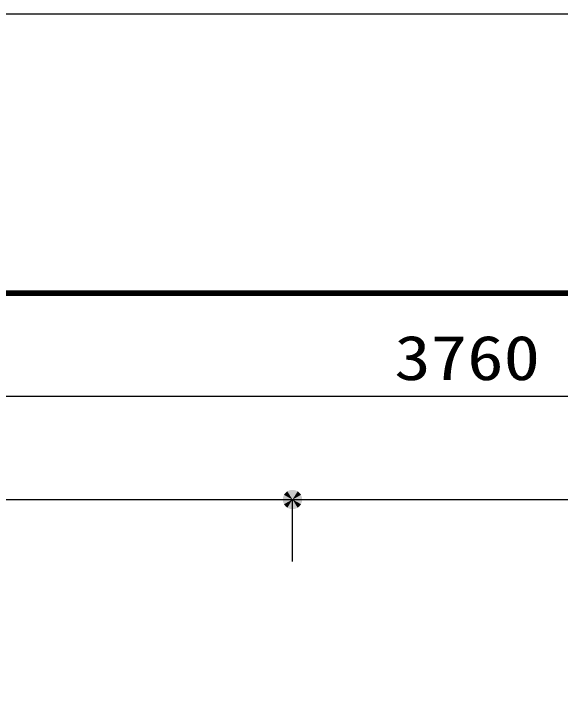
# Model space of a CAD drawing. Units: millimetres, scale not verified. Extents: x -23521 to 8910, y -6308 to 6308.
# Drawn here: x -4907 to -3846, y 4952 to 6308 of the extents above; entities that cross this region are included whole.
import ezdxf
from ezdxf.enums import TextEntityAlignment as Align

# ---------------------------------------------------------------- set-up
doc = ezdxf.new("R2010")
doc.units = ezdxf.units.MM
doc.header["$LTSCALE"] = 30
for name, color, linetype, lineweight in [('1-8_00クル-フ-6寸法', 132, 'Continuous', 25), ('1-C_図面枠', 7, 'Continuous', 25), ('1-D_Axis_waku', 7, 'Continuous', 25)]:
    doc.layers.add(name, color=color, linetype=linetype, lineweight=lineweight)
doc.styles.add('ＭＳ ゴシック', font='')
doc.styles.get('ＭＳ ゴシック').set_extended_font_data('MS Gothic')

msp = doc.modelspace()

# ---------------------------------------------------------------- linework, layer by layer
at = {"layer": '1-8_00クル-フ-6寸法', "color": 4}
for p, q in [((-2150.64, 5564.86), (-5910.65, 5564.86)), ((-5760.66, 5364.86), (-4365.66, 5364.86)), ((-4365.66, 5244.86), (-4365.66, 5364.86)), ((-4365.66, 5244.86), (-4365.66, 5364.86)), ((-4365.66, 5364.86), (-2970.66, 5364.86))]:
    msp.add_line(p, q, dxfattribs=at)
at = {"layer": '1-8_00クル-フ-6寸法'}
for points in [[(-4365.66, 5364.86), (-4377.61, 5379.31), (-4375.71, 5380.69)], [(-4365.66, 5364.86), (-4377.61, 5379.31), (-4375.71, 5380.69)], [(-4365.66, 5364.86), (-4375.71, 5380.69), (-4373.65, 5381.83)], [(-4365.66, 5364.86), (-4375.71, 5380.69), (-4373.65, 5381.83)], [(-4365.66, 5364.86), (-4373.65, 5381.83), (-4371.46, 5382.69)], [(-4365.66, 5364.86), (-4373.65, 5381.83), (-4371.46, 5382.69)], [(-4365.66, 5364.86), (-4371.46, 5382.69), (-4369.18, 5383.28)], [(-4365.66, 5364.86), (-4371.46, 5382.69), (-4369.18, 5383.28)], [(-4365.66, 5364.86), (-4369.18, 5383.28), (-4366.84, 5383.58)], [(-4365.66, 5364.86), (-4369.18, 5383.28), (-4366.84, 5383.58)], [(-4365.66, 5364.86), (-4366.84, 5383.58), (-4364.49, 5383.58)], [(-4365.66, 5364.86), (-4366.84, 5383.58), (-4364.49, 5383.58)], [(-4365.66, 5364.86), (-4364.49, 5383.58), (-4362.15, 5383.28)], [(-4365.66, 5364.86), (-4364.49, 5383.58), (-4362.15, 5383.28)], [(-4365.66, 5364.86), (-4362.15, 5383.28), (-4359.87, 5382.69)], [(-4365.66, 5364.86), (-4362.15, 5383.28), (-4359.87, 5382.69)], [(-4365.66, 5364.86), (-4359.87, 5382.69), (-4357.68, 5381.83)], [(-4365.66, 5364.86), (-4359.87, 5382.69), (-4357.68, 5381.83)], [(-4365.66, 5364.86), (-4357.68, 5381.83), (-4355.62, 5380.69)], [(-4365.66, 5364.86), (-4357.68, 5381.83), (-4355.62, 5380.69)], [(-4365.66, 5364.86), (-4355.62, 5380.69), (-4353.71, 5379.31)], [(-4365.66, 5364.86), (-4355.62, 5380.69), (-4353.71, 5379.31)], [(-4365.66, 5364.86), (-4384.41, 5364.86), (-4384.26, 5367.21)], [(-4365.66, 5364.86), (-4384.41, 5364.86), (-4384.26, 5367.21)], [(-4365.66, 5364.86), (-4384.26, 5367.21), (-4383.82, 5369.53)], [(-4365.66, 5364.86), (-4384.26, 5367.21), (-4383.82, 5369.53)], [(-4365.66, 5364.86), (-4383.82, 5369.53), (-4383.1, 5371.76)], [(-4365.66, 5364.86), (-4383.82, 5369.53), (-4383.1, 5371.76)], [(-4365.66, 5364.86), (-4383.1, 5371.76), (-4382.09, 5373.9)], [(-4365.66, 5364.86), (-4383.1, 5371.76), (-4382.09, 5373.9)], [(-4365.66, 5364.86), (-4382.09, 5373.9), (-4380.83, 5375.88)], [(-4365.66, 5364.86), (-4382.09, 5373.9), (-4380.83, 5375.88)], [(-4365.66, 5364.86), (-4380.83, 5375.88), (-4379.33, 5377.7)], [(-4365.66, 5364.86), (-4380.83, 5375.88), (-4379.33, 5377.7)], [(-4365.66, 5364.86), (-4379.33, 5377.7), (-4377.61, 5379.31)], [(-4365.66, 5364.86), (-4379.33, 5377.7), (-4377.61, 5379.31)], [(-4365.66, 5364.86), (-4353.71, 5379.31), (-4351.99, 5377.7)], [(-4365.66, 5364.86), (-4353.71, 5379.31), (-4351.99, 5377.7)], [(-4365.66, 5364.86), (-4351.99, 5377.7), (-4350.49, 5375.88)], [(-4365.66, 5364.86), (-4351.99, 5377.7), (-4350.49, 5375.88)], [(-4365.66, 5364.86), (-4350.49, 5375.88), (-4349.23, 5373.9)], [(-4365.66, 5364.86), (-4350.49, 5375.88), (-4349.23, 5373.9)], [(-4365.66, 5364.86), (-4349.23, 5373.9), (-4348.23, 5371.76)], [(-4365.66, 5364.86), (-4349.23, 5373.9), (-4348.23, 5371.76)], [(-4365.66, 5364.86), (-4348.23, 5371.76), (-4347.5, 5369.53)], [(-4365.66, 5364.86), (-4348.23, 5371.76), (-4347.5, 5369.53)], [(-4365.66, 5364.86), (-4347.5, 5369.53), (-4347.06, 5367.21)], [(-4365.66, 5364.86), (-4347.5, 5369.53), (-4347.06, 5367.21)], [(-4365.66, 5364.86), (-4347.06, 5367.21), (-4346.91, 5364.86)], [(-4365.66, 5364.86), (-4347.06, 5367.21), (-4346.91, 5364.86)], [(-4365.66, 5364.86), (-4384.26, 5362.51), (-4384.41, 5364.86)], [(-4365.66, 5364.86), (-4384.26, 5362.51), (-4384.41, 5364.86)], [(-4365.66, 5364.86), (-4383.82, 5360.2), (-4384.26, 5362.51)], [(-4365.66, 5364.86), (-4383.82, 5360.2), (-4384.26, 5362.51)], [(-4365.66, 5364.86), (-4383.1, 5357.96), (-4383.82, 5360.2)], [(-4365.66, 5364.86), (-4383.1, 5357.96), (-4383.82, 5360.2)], [(-4365.66, 5364.86), (-4382.09, 5355.83), (-4383.1, 5357.96)], [(-4365.66, 5364.86), (-4382.09, 5355.83), (-4383.1, 5357.96)], [(-4365.66, 5364.86), (-4380.83, 5353.84), (-4382.09, 5355.83)], [(-4365.66, 5364.86), (-4380.83, 5353.84), (-4382.09, 5355.83)], [(-4365.66, 5364.86), (-4379.33, 5352.03), (-4380.83, 5353.84)], [(-4365.66, 5364.86), (-4379.33, 5352.03), (-4380.83, 5353.84)], [(-4365.66, 5364.86), (-4377.61, 5350.42), (-4379.33, 5352.03)], [(-4365.66, 5364.86), (-4377.61, 5350.42), (-4379.33, 5352.03)], [(-4365.66, 5364.86), (-4375.71, 5349.03), (-4377.61, 5350.42)], [(-4365.66, 5364.86), (-4375.71, 5349.03), (-4377.61, 5350.42)], [(-4365.66, 5364.86), (-4373.65, 5347.9), (-4375.71, 5349.03)], [(-4365.66, 5364.86), (-4373.65, 5347.9), (-4375.71, 5349.03)], [(-4365.66, 5364.86), (-4371.46, 5347.03), (-4373.65, 5347.9)], [(-4365.66, 5364.86), (-4371.46, 5347.03), (-4373.65, 5347.9)], [(-4365.66, 5364.86), (-4369.18, 5346.44), (-4371.46, 5347.03)], [(-4365.66, 5364.86), (-4369.18, 5346.44), (-4371.46, 5347.03)], [(-4365.66, 5364.86), (-4366.84, 5346.15), (-4369.18, 5346.44)], [(-4365.66, 5364.86), (-4366.84, 5346.15), (-4369.18, 5346.44)], [(-4365.66, 5364.86), (-4364.49, 5346.15), (-4366.84, 5346.15)], [(-4365.66, 5364.86), (-4364.49, 5346.15), (-4366.84, 5346.15)], [(-4365.66, 5364.86), (-4362.15, 5346.44), (-4364.49, 5346.15)], [(-4365.66, 5364.86), (-4359.87, 5347.03), (-4362.15, 5346.44)], [(-4365.66, 5364.86), (-4357.68, 5347.9), (-4359.87, 5347.03)], [(-4365.66, 5364.86), (-4355.62, 5349.03), (-4357.68, 5347.9)], [(-4365.66, 5364.86), (-4353.71, 5350.42), (-4355.62, 5349.03)], [(-4365.66, 5364.86), (-4351.99, 5352.03), (-4353.71, 5350.42)], [(-4365.66, 5364.86), (-4350.49, 5353.84), (-4351.99, 5352.03)], [(-4365.66, 5364.86), (-4349.23, 5355.83), (-4350.49, 5353.84)], [(-4365.66, 5364.86), (-4348.23, 5357.96), (-4349.23, 5355.83)], [(-4365.66, 5364.86), (-4347.5, 5360.2), (-4348.23, 5357.96)], [(-4365.66, 5364.86), (-4347.06, 5362.51), (-4347.5, 5360.2)], [(-4365.66, 5364.86), (-4346.91, 5364.86), (-4347.06, 5362.51)], [(-4365.66, 5364.86), (-4362.15, 5346.44), (-4364.49, 5346.15)], [(-4365.66, 5364.86), (-4359.87, 5347.03), (-4362.15, 5346.44)], [(-4365.66, 5364.86), (-4357.68, 5347.9), (-4359.87, 5347.03)], [(-4365.66, 5364.86), (-4355.62, 5349.03), (-4357.68, 5347.9)], [(-4365.66, 5364.86), (-4353.71, 5350.42), (-4355.62, 5349.03)], [(-4365.66, 5364.86), (-4351.99, 5352.03), (-4353.71, 5350.42)], [(-4365.66, 5364.86), (-4350.49, 5353.84), (-4351.99, 5352.03)], [(-4365.66, 5364.86), (-4349.23, 5355.83), (-4350.49, 5353.84)], [(-4365.66, 5364.86), (-4348.23, 5357.96), (-4349.23, 5355.83)], [(-4365.66, 5364.86), (-4347.5, 5360.2), (-4348.23, 5357.96)], [(-4365.66, 5364.86), (-4347.06, 5362.51), (-4347.5, 5360.2)], [(-4365.66, 5364.86), (-4346.91, 5364.86), (-4347.06, 5362.51)]]:
    msp.add_solid(points, dxfattribs=at)
at = {"layer": '1-C_図面枠'}
msp.add_lwpolyline([(-8910, -6307.5), (-8910, 6307.5), (8910, 6307.5), (8910, -6307.5)], close=True, dxfattribs=at)
at = {"layer": '1-D_Axis_waku'}
for p, q in [((-7778.4, 5769.9), (8408.4, 5769.9)), ((-7777.8, 5769.3), (8407.8, 5769.3)), ((-7777.2, 5768.7), (8407.2, 5768.7)), ((-7776.6, 5768.1), (8406.6, 5768.1)), ((-7776, 5767.5), (8406, 5767.5)), ((-7775.4, 5766.9), (8405.4, 5766.9)), ((-7774.8, 5766.3), (8404.8, 5766.3)), ((-7774.2, 5765.7), (8404.2, 5765.7)), ((-7773.6, 5765.1), (8403.6, 5765.1)), ((-7773, 5764.5), (8403, 5764.5)), ((-7772.4, 5763.9), (8402.4, 5763.9)), ((-7771.8, 5763.3), (8401.8, 5763.3)), ((-7771.2, 5762.7), (8401.2, 5762.7)), ((-7770.6, 5762.1), (8400.6, 5762.1)), ((-7770, 5761.5), (8400, 5761.5))]:
    msp.add_line(p, q, dxfattribs=at)

# ---------------------------------------------------------------- texts
at = {"layer": '1-8_00クル-フ-6寸法', "color": 3, "style": 'ＭＳ ゴシック', "width": 1.2}
msp.add_text('3760', height=86.66, dxfattribs=at).set_placement((-4167.79, 5570.71), align=Align.BOTTOM_LEFT)

doc.saveas('drawing.dxf')
